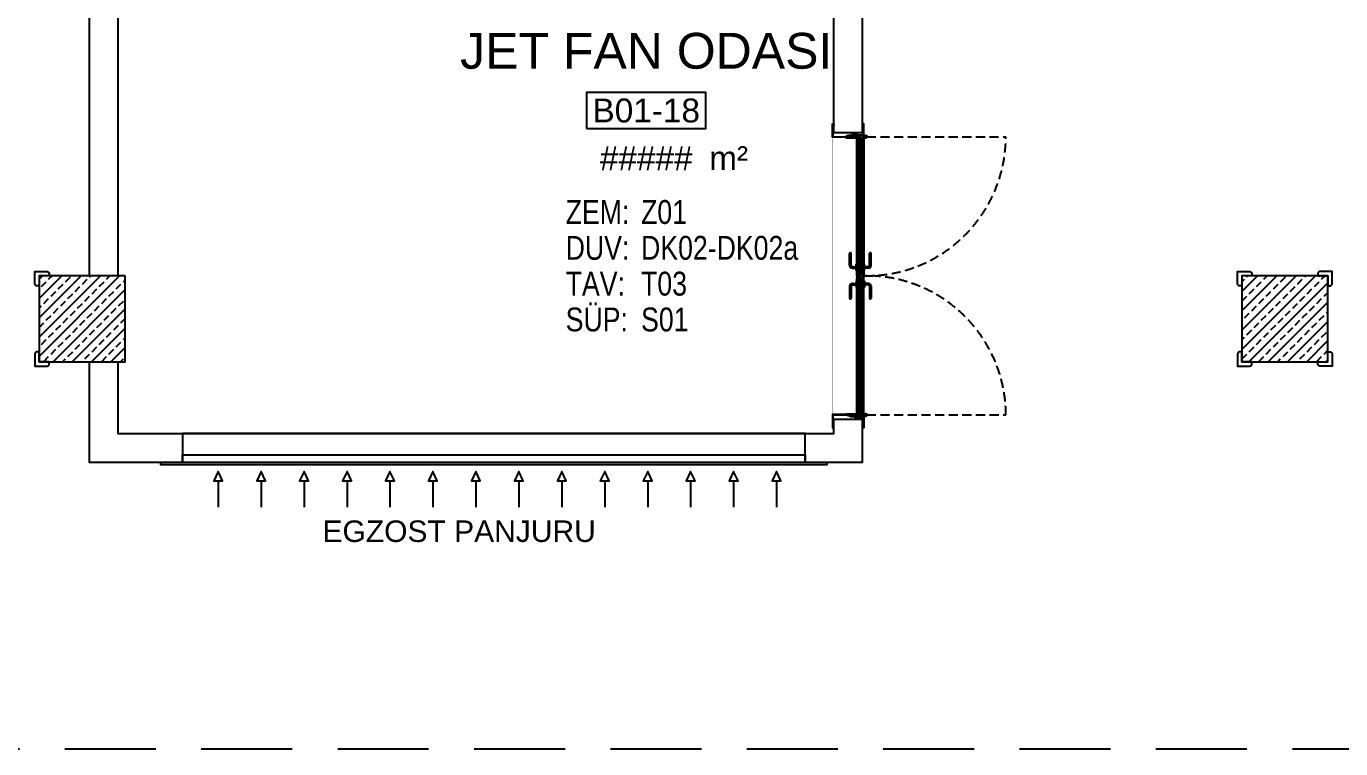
# Model space of a CAD drawing. Header units: millimetres. Extents: x -379292 to 1221486, y 92049 to 447512.
# Drawn here: x 139358 to 148538, y 205619 to 210660 of the extents above; entities that cross this region are included whole.
import ezdxf
from ezdxf.enums import TextEntityAlignment as Align

# ---------------------------------------------------------------- set-up
doc = ezdxf.new("R2010")
doc.units = ezdxf.units.MM
doc.linetypes.add('HIDDEN', pattern=[9.525, 6.35, -3.175])
for name, color, linetype in [('010-05', 1, 'Continuous'), ('05_DOOR', 2, 'Continuous'), ('05_EQUIPMENT', 1, 'Continuous'), ('05_HATCH 1', 101, 'Continuous'), ('05_HATCH CONCRETE', 141, 'Continuous'), ('05_HATCH SOLID-1', 252, 'Continuous'), ('05_LOUVER', 2, 'Continuous'), ('05_LOUVER TEXT', 2, 'Continuous'), ('05_MATERIAL TEXT', 112, 'Continuous'), ('05_PLASTER', 2, 'Continuous'), ('05_ROOM M2', 161, 'Continuous'), ('05_ROOM NAME', 153, 'Continuous'), ('05_ROOM NUMBER', 152, 'Continuous'), ('05_STEEL HIDDEN', 61, 'HIDDEN'), ('05_SYMBOL', 2, 'Continuous'), ('05_WALL', 3, 'Continuous')]:
    doc.layers.add(name, color=color, linetype=linetype)
doc.layers.add('A-MENF-POZ', color=137, linetype='Continuous', lineweight=0)
doc.styles.add('DIM', font='arial.ttf')
doc.styles.add('IKT-MD', font='romans.shx', dxfattribs={"width": 0.5, "height": 20})
doc.styles.add('YAZI-2', font='arial.ttf', dxfattribs={"height": 2})
doc.styles.add('YAZI-2.5', font='arial.ttf', dxfattribs={"height": 2.5})
doc.styles.add('YAZI-3', font='arial.ttf', dxfattribs={"height": 3})
pattern_1 = [(225, (905000, -3e-07), (67.351921, -67.351921), []), (225, (904932.65, -3e-07), (67.351921, -67.351921), [47.625, -23.8125])]

# ---------------------------------------------------------------- blocks, each defined once
blk = doc.blocks.new('başlık')
at = {"layer": '05_MATERIAL TEXT', "style": 'DIM', "width": 0.8}
for s, p in [('ZEM:', (0, 50)), ('DUV:', (0, -100)), ('TAV:', (0, -250)), ('SÜP:', (0, -400))]:
    blk.add_text(s, height=100, dxfattribs=at).set_placement(p, align=Align.MIDDLE_LEFT)
blk = doc.blocks.new('MAHAL')
at = {"layer": '05_ROOM NUMBER'}
blk.add_lwpolyline([(-5.46, -10.75), (4.54, -10.75), (4.54, -7.75), (-5.46, -7.75)], close=True, dxfattribs=at)
at = {"layer": '05_HATCH SOLID-1', "xscale": 0.02, "yscale": 0.02, "zscale": 0.02}
blk.add_blockref('başlık', (-7.21, -18.75), dxfattribs=at)
at = {"layer": '05_MATERIAL TEXT', "style": 'DIM', "width": 0.8}
for tag, p in [('ZEMİN', (-0.89, -17.75)), ('DUVAR', (-0.89, -20.75)), ('TAVAN', (-0.89, -23.75)), ('SÜPÜRGELİK', (-0.89, -26.75))]:
    blk.add_attdef(tag, text='', height=2, dxfattribs=at).set_placement(p, align=Align.MIDDLE_LEFT)
at = {"layer": '05_ROOM M2', "insert": (6.45, -13.24), "char_height": 2, "attachment_point": 5, "style": 'YAZI-2'}
blk.add_mtext_dynamic_manual_height_columns('m²', width=6.9387, gutter_width=625, heights=[0], dxfattribs=at)
at = {"layer": '05_ROOM M2', "style": 'YAZI-2'}
blk.add_attdef('MAHALM2', text='', height=2, dxfattribs=at).set_placement((-0.46, -13.25), align=Align.MIDDLE_CENTER)
at = {"layer": '05_ROOM NAME', "style": 'YAZI-3'}
for tag, p in [('INGMAHALADI', (-0.46, 0.75)), ('TURMAHALADI', (-0.46, -4.25))]:
    blk.add_attdef(tag, text='', height=3, dxfattribs=at).set_placement(p, align=Align.MIDDLE_CENTER)
at = {"layer": '05_ROOM NUMBER', "style": 'YAZI-2'}
blk.add_attdef('MAHALNO', text='', height=2, dxfattribs=at).set_placement((-0.46, -9.25), align=Align.MIDDLE_CENTER)
blk = doc.blocks.new('VIDA')
at = {"layer": '05_EQUIPMENT'}
h = blk.add_hatch(dxfattribs=at)
h.set_pattern_fill('LINE', color=256, scale=0.1, angle=150, style=0)
h.set_pattern_definition([(330, (-3585.31887, 6072.20274), (0.03125, 0.05412658774), [])])
h.paths.add_polyline_path([(-0.09, -0.26), (-0.09, -1.74), (0.09, -1.74), (0.09, -0.26)])
h.paths.add_polyline_path([(-0.09, -0.26), (0.09, -0.26), (0, 0)])
for p, q in [((-0.09, -0.26), (0, 0)), ((0.09, -0.26), (0, 0)), ((-0.01, -2.02), (-0.18, -2.02)), ((0.09, -1.74), (-0.09, -1.74)), ((0.09, -1.95), (-0.09, -1.95)), ((0.01, -1.98), (-0.01, -1.98)), ((-0.01, -2.02), (-0.01, -1.98)), ((0.01, -2.02), (0.01, -1.98)), ((0.18, -2.02), (0.01, -2.02))]:
    blk.add_line(p, q, dxfattribs=at)
for points in [[(-0.18, -2.02), (-0.09, -1.95), (-0.09, -0.26)], [(0.18, -2.02), (0.09, -1.95), (0.09, -0.26)]]:
    blk.add_lwpolyline(points, dxfattribs=at)
blk = doc.blocks.new('*U81')
at = {"color": 8, "ltscale": 7}
for p, q in [((927.1, 60), (843.8, 60)), ((927.1, 50), (843.8, 50)), ((1072.9, 60), (1156.2, 60)), ((1072.9, 50), (1156.2, 50))]:
    blk.add_line(p, q, dxfattribs=at)
for centre, start, end in [((843.8, 55), 90, 270), ((1156.2, 55), 270, 90)]:
    blk.add_arc(centre, 5, start, end, dxfattribs=at)
at = {"color": 8}
blk.add_wipeout([(0, 0), (0, -206), (2000, -206), (2000, 0), (10, 0)], dxfattribs=at)
at = {"layer": '010-05', "ltscale": 7}
h = blk.add_hatch(dxfattribs=at)
h.set_pattern_fill('ANSI37', color=8, scale=0.1, angle=360, style=0)
h.set_pattern_definition([(45, (-20246.60925, -14802.3896), (-0.224506403, 0.224506403), []), (135, (-20246.60925, -14802.3896), (-0.224506403, -0.224506403), [])])
edge = h.paths.add_edge_path(flags=16)
edge.add_line((28.5, -46.7), (28.5, -55.3))
edge.add_line((28.5, -55.3), (21.5, -55.3))
edge.add_line((21.5, -55.3), (21.5, -49))
edge.add_arc((25.9, -50.6), 4.69, 56.54278, 159.2569, ccw=False)
edge = h.paths.add_edge_path()
edge.add_line((29.5, -45.1), (29.5, -56.3))
edge.add_line((29.5, -56.3), (20.5, -56.3))
edge.add_line((20.5, -56.3), (20.5, -42.5))
edge.add_line((20.5, -42.5), (34.2, -42.5))
edge.add_line((34.2, -42.5), (32.2, -43))
edge.add_arc((32.2, -45.8), 2.82, 91.10929, 165.59862)
edge = h.paths.add_edge_path(flags=16)
edge.add_arc((32.2, -45.8), 3.82, 143.46678, 165.59862, ccw=False)
edge.add_line((29.1, -43.5), (21.5, -43.5))
edge.add_line((21.5, -43.5), (21.5, -46.1))
edge.add_arc((25.7, -53.3), 8.25, 70.11032, 120.2945, ccw=False)
edge.add_line((28.5, -45.5), (28.5, -45.1))
edge.add_line((28.5, -45.1), (28.5, -44.8))
h = blk.add_hatch(dxfattribs=at)
h.set_pattern_fill('ANSI37', color=8, scale=0.1, angle=360, style=0)
h.set_pattern_definition([(135, (22246.60925, -14802.3896), (0.224506403, 0.224506403), []), (45, (22246.60925, -14802.3896), (0.224506403, -0.224506403), [])])
edge = h.paths.add_edge_path(flags=16)
edge.add_line((1971.5, -46.7), (1971.5, -55.3))
edge.add_line((1971.5, -55.3), (1978.5, -55.3))
edge.add_line((1978.5, -55.3), (1978.5, -49))
edge.add_arc((1974.1, -50.6), 4.69, 20.7431, 123.45722)
edge = h.paths.add_edge_path()
edge.add_line((1970.5, -45.1), (1970.5, -56.3))
edge.add_line((1970.5, -56.3), (1979.5, -56.3))
edge.add_line((1979.5, -56.3), (1979.5, -42.5))
edge.add_line((1979.5, -42.5), (1965.8, -42.5))
edge.add_line((1965.8, -42.5), (1967.8, -43))
edge.add_arc((1967.8, -45.8), 2.82, 14.40138, 88.89071, ccw=False)
edge = h.paths.add_edge_path(flags=16)
edge.add_arc((1967.8, -45.8), 3.82, 14.40138, 36.53322)
edge.add_line((1970.9, -43.5), (1978.5, -43.5))
edge.add_line((1978.5, -43.5), (1978.5, -46.1))
edge.add_arc((1974.3, -53.3), 8.25, 59.7055, 109.88968)
edge.add_line((1971.5, -45.5), (1971.5, -45.1))
edge.add_line((1971.5, -45.1), (1971.5, -44.8))
at = {"layer": '05_HATCH 1', "ltscale": 7}
h = blk.add_hatch(dxfattribs=at)
h.set_pattern_fill('HONEY', color=8, scale=15, angle=90, style=0)
h.set_pattern_definition([(270, (24591.2114, 3174525.0591), (-1.623797625, -2.8125), [1.875, -3.75]), (150, (24591.2114, 3174525.0591), (-1.62379763564, 2.81249999385), [1.875, -3.75]), (210, (24591.2114, 3174525.0591), (-3.24759526064, -6.15e-09), [-3.75, 1.875])])
h.paths.add_polyline_path([(978.3, -14.5), (981.6, -8.9), (31.6, -8.9), (33.7, -14.5)])
h = blk.add_hatch(dxfattribs=at)
h.set_pattern_fill('HONEY', color=8, scale=15, angle=90, style=0)
h.set_pattern_definition([(90, (24591.2114, -3174555.0591), (-1.623797625, 2.8125), [1.875, -3.75]), (210, (24591.2114, -3174555.0591), (-1.62379763564, -2.81249999385), [1.875, -3.75]), (150, (24591.2114, -3174555.0591), (-3.24759526064, 6.15e-09), [-3.75, 1.875])])
h.paths.add_polyline_path([(981.6, -21.1), (978.3, -15.5), (33.7, -15.5), (31.6, -21.1)])
h = blk.add_hatch(dxfattribs=at)
h.set_pattern_fill('HONEY', color=8, scale=15, angle=90, style=0)
h.set_pattern_definition([(270, (24341.2114, 3174525.0591), (-1.623797625, -2.8125), [1.875, -3.75]), (150, (24341.2114, 3174525.0591), (-1.62379763564, 2.81249999385), [1.875, -3.75]), (210, (24341.2114, 3174525.0591), (-3.24759526064, -6.15e-09), [-3.75, 1.875])])
h.paths.add_polyline_path([(771.7, -14.5), (768.4, -8.9), (1969.5, -8.9), (1966.3, -14.5)])
h = blk.add_hatch(dxfattribs=at)
h.set_pattern_fill('HONEY', color=8, scale=15, angle=90, style=0)
h.set_pattern_definition([(90, (24341.2114, -3174555.0591), (-1.623797625, 2.8125), [1.875, -3.75]), (210, (24341.2114, -3174555.0591), (-1.62379763564, -2.81249999385), [1.875, -3.75]), (150, (24341.2114, -3174555.0591), (-3.24759526064, 6.15e-09), [-3.75, 1.875])])
h.paths.add_polyline_path([(768.4, -21.1), (771.7, -15.5), (1966.3, -15.5), (1969.5, -21.1)])
at = {"color": 8, "linetype": 'HIDDEN', "ltscale": 10}
for p, q in [((29.4, 30.3), (29.4, 1001.6)), ((1970.5, 30.5), (1971.1, 1001.6))]:
    blk.add_line(p, q, dxfattribs=at)
at = {"color": 8, "ltscale": 7}
for p, q in [((22, 10), (969.9, 10)), ((22, 10), (1000, 10)), ((22, 8.8), (22, 10)), ((22, 8.8), (22, 10)), ((27.3, 2.4), (27.3, 1.4)), ((27.3, 2.4), (37.2, 2.4)), ((27.3, 2.4), (27.3, 1.4)), ((27.3, 2.4), (37.2, 2.4)), ((27.3, 1.4), (36.7, 1.4)), ((27.3, 1.4), (36.7, 1.4)), ((37.5, 4.8), (36.3, 4.8)), ((37.5, 4.8), (36.3, 4.8)), ((36.7, 1.4), (42.8, -15)), ((36.7, 1.4), (42.8, -15)), ((984.8, 2.4), (37.2, 2.4)), ((37.2, 2.4), (43.7, -14.5)), ((37.2, 2.4), (43.7, -14.5)), ((37.5, 8.8), (984.6, 8.8)), ((963.8, 15), (918.8, 15)), ((918.8, 15), (918.8, 10)), ((937.1, 40), (937.1, 15)), ((947.1, 40), (947.1, 15)), ((963.8, 15), (963.8, 10)), ((984.8, 2.4), (978.3, -14.5)), ((985.4, 1.4), (979.2, -15)), ((984.6, 4.8), (985.8, 4.8)), ((994.7, 2.4), (984.8, 2.4)), ((994.7, 1.4), (985.4, 1.4)), ((994.7, 2.4), (994.7, 1.4)), ((1978, 10), (1000, 10)), ((1005.3, 2.4), (1005.3, 1.4)), ((1005.3, 2.4), (1015.3, 2.4)), ((1005.3, 1.4), (1014.7, 1.4)), ((1015.5, 4.8), (1014.3, 4.8)), ((1014.7, 1.4), (1020.9, -15)), ((1015.3, 2.4), (1962.8, 2.4)), ((1015.3, 2.4), (1021.7, -14.5)), ((1962.5, 8.8), (1015.5, 8.8)), ((1978, 10), (1030.1, 10)), ((1036.2, 15), (1081.2, 15)), ((1036.2, 15), (1036.2, 10)), ((1052.9, 40), (1052.9, 15)), ((1062.9, 40), (1062.9, 15)), ((1081.2, 15), (1081.2, 10)), ((1962.8, 2.4), (1956.3, -14.5)), ((1962.8, 2.4), (1956.3, -14.5)), ((1963.3, 1.4), (1957.2, -15)), ((1963.3, 1.4), (1957.2, -15)), ((1962.5, 4.8), (1963.7, 4.8)), ((1962.5, 4.8), (1963.7, 4.8)), ((1972.7, 2.4), (1962.8, 2.4)), ((1972.7, 2.4), (1962.8, 2.4)), ((1972.7, 1.4), (1963.3, 1.4)), ((1972.7, 1.4), (1963.3, 1.4)), ((1972.7, 2.4), (1972.7, 1.4)), ((1972.7, 2.4), (1972.7, 1.4)), ((1978, 8.8), (1978, 10)), ((1978, 8.8), (1978, 10)), ((1978, 8.8), (1978, 10)), ((984.6, -38.8), (22, -38.8)), ((22, -38.8), (984.6, -38.8)), ((22, -40), (22, -38.8)), ((22, -40), (22, -38.8)), ((984.6, -40), (22, -40)), ((1000, -40), (22, -40)), ((42.8, -15), (27.3, -15)), ((42.8, -15), (27.3, -15)), ((27.3, -31.5), (36.6, -31.5)), ((27.3, -31.5), (27.3, -32.5)), ((27.3, -31.5), (36.6, -31.5)), ((27.3, -31.5), (27.3, -32.5)), ((27.3, -32.5), (37.2, -32.5)), ((27.3, -32.5), (37.2, -32.5)), ((33.2, -40), (984.6, -40)), ((37.5, -34.8), (36.3, -34.8)), ((37.5, -34.8), (36.3, -34.8)), ((36.6, -31.5), (42.8, -15)), ((36.6, -31.5), (42.8, -15)), ((37.2, -32.5), (43.7, -15.5)), ((37.2, -32.5), (43.7, -15.5)), ((984.8, -32.5), (37.2, -32.5)), ((981.6, -8.9), (40.5, -8.9)), ((981.6, -21.1), (40.5, -21.1)), ((978.3, -14.5), (43.7, -14.5)), ((978.3, -15.5), (43.7, -15.5)), ((984.8, -32.5), (978.3, -15.5)), ((985.4, -31.5), (979.2, -15)), ((979.2, -15), (994.7, -15)), ((984.6, -34.8), (985.8, -34.8)), ((994.7, -32.5), (984.8, -32.5)), ((994.7, -31.5), (985.4, -31.5)), ((994.7, -31.5), (994.7, -32.5)), ((1000, -40), (1978, -40)), ((1020.9, -15), (1005.3, -15)), ((1005.3, -31.5), (1014.6, -31.5)), ((1005.3, -31.5), (1005.3, -32.5)), ((1005.3, -32.5), (1015.2, -32.5)), ((1015.5, -34.8), (1014.3, -34.8)), ((1014.6, -31.5), (1020.9, -15)), ((1015.2, -32.5), (1021.7, -15.5)), ((1015.2, -32.5), (1962.8, -32.5)), ((1015.5, -38.8), (1978, -38.8)), ((1978, -38.8), (1015.5, -38.8)), ((1966.8, -40), (1015.5, -40)), ((1015.5, -40), (1978, -40)), ((1018.5, -8.9), (1959.5, -8.9)), ((1018.5, -21.1), (1959.5, -21.1)), ((1021.7, -14.5), (1956.3, -14.5)), ((1021.7, -15.5), (1956.3, -15.5)), ((1962.8, -32.5), (1956.3, -15.5)), ((1962.8, -32.5), (1956.3, -15.5)), ((1963.4, -31.5), (1957.2, -15)), ((1957.2, -15), (1972.7, -15)), ((1963.4, -31.5), (1957.2, -15)), ((1957.2, -15), (1972.7, -15)), ((1962.5, -34.8), (1963.7, -34.8)), ((1972.7, -32.5), (1962.8, -32.5)), ((1972.7, -32.5), (1962.8, -32.5)), ((1972.7, -31.5), (1963.4, -31.5)), ((1972.7, -31.5), (1963.4, -31.5)), ((1972.7, -31.5), (1972.7, -32.5)), ((1972.7, -31.5), (1972.7, -32.5)), ((1978, -30), (1978, -28.8)), ((1978, -30), (1978, -28.8)), ((1978, -40), (1978, -38.8))]:
    blk.add_line(p, q, dxfattribs=at)
at = {"ltscale": 7}
for p, q in [((927.1, -80), (843.8, -80)), ((927.1, -90), (843.8, -90)), ((918.8, -45), (918.8, -40)), ((963.8, -45), (918.8, -45)), ((937.1, -70), (937.1, -45)), ((947.1, -70), (947.1, -45)), ((963.8, -45), (963.8, -40)), ((1036.2, -45), (1036.2, -40)), ((1036.2, -45), (1081.2, -45)), ((1052.9, -70), (1052.9, -45)), ((1062.9, -70), (1062.9, -45)), ((1072.9, -80), (1156.2, -80)), ((1072.9, -90), (1156.2, -90)), ((1081.2, -45), (1081.2, -40))]:
    blk.add_line(p, q, dxfattribs=at)
at = {"color": 8, "ltscale": 7, "flags": 128}
for points in [[(35.5, -113, -1), (34, -113), (34, -96.3), (32, -96.3), (32, -113, 1), (37.5, -113), (37.5, -46.5, 1), (30, -46.5), (30, -56.3), (20, -56.3), (20, 10), (-60, 10), (-60, 0), (-50, 0), (-50, 2), (-58, 2), (-58, 8), (18, 8), (18, -58.3), (32, -58.3), (32, -46.5, -1), (35.5, -46.5)], [(1964.5, -113, 1), (1966, -113), (1966, -96.3), (1968, -96.3), (1968, -113, -1), (1962.5, -113), (1962.5, -46.5, -1), (1970, -46.5), (1970, -56.3), (1980, -56.3), (1980, 10), (2060, 10), (2060, 0), (2050, 0), (2050, 2), (2058, 2), (2058, 8), (1982, 8), (1982, -58.3), (1968, -58.3), (1968, -46.5, 1), (1964.5, -46.5)]]:
    blk.add_lwpolyline(points, format="xyb", close=True, dxfattribs=at)
at = {"color": 8, "ltscale": 7}
for points in [[(37.5, 4.8), (37.5, 8.8), (22, 8.8), (22, -38.8), (37.5, -38.8), (37.5, -34.8)], [(37.5, 4.8), (37.5, 8.8), (22, 8.8), (22, -38.8), (37.5, -38.8), (37.5, -34.8)], [(36.3, 4.8), (36.3, 7.6), (23.2, 7.6), (23.2, -37.6), (36.3, -37.6), (36.3, -34.8)], [(36.3, 4.8), (36.3, 7.6), (23.2, 7.6), (23.2, -37.6), (36.3, -37.6), (36.3, -34.8)], [(984.6, 4.8), (984.6, 8.8), (1000, 8.8), (1000, -38.8), (984.6, -38.8), (984.6, -34.8)], [(985.8, 4.8), (985.8, 7.6), (998.8, 7.6), (998.8, -37.6), (985.8, -37.6), (985.8, -34.8)], [(1015.5, 4.8), (1015.5, 8.8), (1000, 8.8), (1000, -38.8), (1015.5, -38.8), (1015.5, -34.8)], [(1014.3, 4.8), (1014.3, 7.6), (1001.2, 7.6), (1001.2, -37.6), (1014.3, -37.6), (1014.3, -34.8)], [(1962.5, 4.8), (1962.5, 8.8), (1978, 8.8), (1978, -38.8), (1962.5, -38.8), (1962.5, -34.8)], [(1962.5, 4.8), (1962.5, 8.8), (1978, 8.8), (1978, -38.8), (1962.5, -38.8), (1962.5, -34.8)], [(1963.7, 4.8), (1963.7, 7.6), (1976.8, 7.6), (1976.8, -37.6), (1963.7, -37.6), (1963.7, -34.8)], [(1963.7, 4.8), (1963.7, 7.6), (1976.8, 7.6), (1976.8, -37.6), (1963.7, -37.6), (1963.7, -34.8)]]:
    blk.add_lwpolyline(points, dxfattribs=at)
for points in [[(32, -66.3), (32, -210), (-60, -210), (-60, -200), (-50, -200), (-50, -202), (-58, -202), (-58, -208), (30, -208), (30, -66.3)], [(29, -68.3), (20, -68.3), (20, -94.5), (30, -104.5), (30, -117.8), (28, -117.8), (28, -105.3), (18, -95.3), (18, -66.3), (29, -66.3)], [(1968, -66.3), (1968, -210), (2060, -210), (2060, -200), (2050, -200), (2050, -202), (2058, -202), (2058, -208), (1970, -208), (1970, -66.3)], [(1971, -58.3), (1980, -58.3), (1980, -84.5), (1970, -94.5), (1970, -107.8), (1972, -107.8), (1972, -95.3), (1982, -85.3), (1982, -56.3), (1971, -56.3)]]:
    blk.add_lwpolyline(points, close=True, dxfattribs=at)
for centre, radius in [((29, 20.6), 10.1), ((29, 20.6), 6.72), ((1971, 20.6), 10.1), ((1971, 20.6), 6.72)]:
    blk.add_circle(centre, radius, dxfattribs=at)
at = {"color": 8, "linetype": 'HIDDEN', "ltscale": 10}
for centre, radius, start, end in [((27.6, 29.1), 972.5, 359.17896, 89.89131), ((1972.5, 29.1), 972.6, 90.08024, 180.82588)]:
    blk.add_arc(centre, radius, start, end, dxfattribs=at)
at = {"color": 8, "ltscale": 7}
for centre, radius, start, end in [((927.1, 40), 20, 0, 90), ((927.1, 40), 10, 0, 90), ((1072.9, 40), 20, 90, 180), ((1072.9, 40), 10, 90, 180)]:
    blk.add_arc(centre, radius, start, end, dxfattribs=at)
at = {"ltscale": 7}
for centre, radius, start, end in [((843.8, -85), 5, 90, 270), ((927.1, -70), 10, 270, 0), ((927.1, -70), 20, 270, 0), ((1072.9, -70), 20, 180, 270), ((1072.9, -70), 10, 180, 270), ((1156.2, -85), 5, 270, 90)]:
    blk.add_arc(centre, radius, start, end, dxfattribs=at)
at = {"layer": '010-05', "color": 8, "ltscale": 7}
for points in [[(29.5, -45.1, -0.336971), (32.2, -43), (34.2, -42.5), (29.5, -42.5), (20.5, -42.5), (20.5, -56.3), (29.5, -56.3)], [(28.5, -45.5, 0.222538), (21.5, -46.1), (21.5, -43.5), (29.1, -43.5, 0.09687), (28.5, -44.8), (28.5, -45.1)], [(28.5, -55.3), (21.5, -55.3), (21.5, -48.9, -0.473637), (28.5, -46.7)], [(1970.5, -45.1, 0.336971), (1967.8, -43), (1965.8, -42.5), (1970.5, -42.5), (1979.5, -42.5), (1979.5, -56.3), (1970.5, -56.3)], [(1971.5, -45.5, -0.222538), (1978.5, -46.1), (1978.5, -43.5), (1970.9, -43.5, -0.09687), (1971.5, -44.8), (1971.5, -45.1)], [(1971.5, -55.3), (1978.5, -55.3), (1978.5, -48.9, 0.473637), (1971.5, -46.7)]]:
    blk.add_lwpolyline(points, format="xyb", close=True, dxfattribs=at)
at = {"layer": '05_PLASTER', "color": 8, "ltscale": 7}
blk.add_line((1990, -41.6), (1990, 0), dxfattribs=at)
at = {"layer": '05_STEEL HIDDEN', "color": 8, "ltscale": 7}
for points in [[(17, -59.4), (17, -34.2), (11, -34.2), (11, -60.5), (23, -88.8), (23, -111.1), (29, -111.1), (29, -87.6)], [(1983, -49.4), (1983, -12.6), (1989, -12.6), (1989, -50.5), (1977, -78.8), (1977, -101.1), (1971, -101.1), (1971, -77.6)]]:
    blk.add_lwpolyline(points, close=True, dxfattribs=at)
at = {"layer": '05_STEEL HIDDEN', "color": 8, "ltscale": 7, "flags": 128}
for points in [[(17, -34.2), (18, -34.2), (18, -59.4), (30, -87.6), (30, -111.1), (29, -111.1)], [(1983, -12.6), (1982, -12.6), (1982, -49.4), (1970, -77.6), (1970, -101.1), (1971, -101.1)]]:
    blk.add_lwpolyline(points, dxfattribs=at)
at = {"layer": '05_WALL', "color": 8, "ltscale": 7}
for p, q in [((0, -200), (0, 0)), ((2000, -200), (2000, 0))]:
    blk.add_line(p, q, dxfattribs=at)
at = {"color": 8, "ltscale": 7, "yscale": 10, "zscale": 10, "rotation": 180}
for p, xscale in [((25, -76.5), -10), ((1975, -76.5), 10)]:
    blk.add_blockref('VIDA', p, dxfattribs=dict(at, xscale=xscale))
blk = doc.blocks.new('*U65')
at = {"color": 0}
for p, q in [((450, 5), (15, 5)), ((15, 5), (15, 0)), ((450, 0), (450, 5))]:
    blk.add_line(p, q, dxfattribs=at)
for points in [[(450, 20), (450, 0), (15, 0), (15, 20)], [(465, 0), (0, 0), (0, -2), (465, -2)]]:
    blk.add_lwpolyline(points, close=True, dxfattribs=at)
for points in [[(34.99, -13), (31.92, -13), (35, -6.54), (38.08, -13), (35, -13), (35, -31.54)], [(64.99, -13), (61.92, -13), (65, -6.54), (68.08, -13), (65, -13), (65, -31.54)], [(94.99, -13), (91.92, -13), (95, -6.54), (98.08, -13), (95, -13), (95, -31.54)], [(124.99, -13), (121.92, -13), (125, -6.54), (128.08, -13), (125, -13), (125, -31.54)], [(154.99, -13), (151.92, -13), (155, -6.54), (158.08, -13), (155, -13), (155, -31.54)], [(184.99, -13), (181.92, -13), (185, -6.54), (188.08, -13), (185, -13), (185, -31.54)], [(214.99, -13), (211.92, -13), (215, -6.54), (218.08, -13), (215, -13), (215, -31.54)], [(244.99, -13), (241.92, -13), (245, -6.54), (248.08, -13), (245, -13), (245, -31.54)], [(274.99, -13), (271.92, -13), (275, -6.54), (278.08, -13), (275, -13), (275, -31.54)], [(304.99, -13), (301.92, -13), (305, -6.54), (308.08, -13), (305, -13), (305, -31.54)], [(334.99, -13), (331.92, -13), (335, -6.54), (338.08, -13), (335, -13), (335, -31.54)], [(364.99, -13), (361.92, -13), (365, -6.54), (368.08, -13), (365, -13), (365, -31.54)], [(394.99, -13), (391.92, -13), (395, -6.54), (398.08, -13), (395, -13), (395, -31.54)], [(424.99, -13), (421.92, -13), (425, -6.54), (428.08, -13), (425, -13), (425, -31.54)]]:
    blk.add_lwpolyline(points, dxfattribs=at)
at = {"layer": 'A-MENF-POZ', "style": 'IKT-MD', "width": 0.5}
blk.add_attdef('MDamper:GEN+YUK', text='', height=10, dxfattribs=at).set_placement((232.5, -55), align=Align.MIDDLE_CENTER)
blk = doc.blocks.new('bariyer')
at = {"color": 8, "ltscale": 25}
blk.add_lwpolyline([(0, -70), (15, -70, 0.414214), (30, -55), (30, 30), (-55, 30, 0.414214), (-70, 15), (-70, 0), (0, 0)], format="xyb", close=True, dxfattribs=at)
blk = doc.blocks.new('OtoParkBodrumKatMimari')
at = {"layer": '05_HATCH CONCRETE'}
h = blk.add_hatch(dxfattribs=at)
h.set_pattern_fill('ANSI33', color=8, scale=15, angle=180, style=0)
h.set_pattern_definition(pattern_1)
h.paths.add_polyline_path([(88400, 108100), (87800, 108100), (87800, 107500), (88400, 107500)])
h = blk.add_hatch(dxfattribs=at)
h.set_pattern_fill('ANSI33', color=8, scale=15, angle=180, style=0)
h.set_pattern_definition(pattern_1)
h.paths.add_polyline_path([(96800, 108100), (96200, 108100), (96200, 107500), (96800, 107500)])
at = {"color": 5}
for points in [[(88400, 108100), (87800, 108100), (87800, 107500), (88400, 107500)], [(96800, 108100), (96200, 108100), (96200, 107500), (96800, 107500)]]:
    blk.add_lwpolyline(points, close=True, dxfattribs=at)
at = {"layer": '05_SYMBOL', "color": 252, "linetype": 'HIDDEN', "ltscale": 100}
blk.add_lwpolyline([(19400, 104800), (128500, 104800)], dxfattribs=at)
at = {"layer": '05_WALL', "color": 8, "flags": 128}
for points in [[(88150, 107500), (88150, 106800), (93550, 106800), (93550, 116800), (88150, 116800), (88150, 116100)], [(88150, 115500), (88150, 108100)], [(93350, 113100), (88350, 113100), (88350, 108100)], [(88350, 107500), (88350, 107000), (93350, 107000), (93350, 113100)]]:
    blk.add_lwpolyline(points, dxfattribs=at)
at = {"layer": '05_ROOM NUMBER'}
ref = blk.add_blockref('MAHAL', (92078, 110024.4), dxfattribs=dict(at, xscale=83.33333333333333, yscale=83.33333333333333, zscale=83.33333333333333))
ref.add_attrib('TURMAHALADI', 'JET FAN ODASI', dxfattribs={"layer": '05_ROOM NAME', "height": 250, "style": 'YAZI-3'}).set_placement((92039.8, 109670.3), align=Align.MIDDLE_CENTER)
ref.add_attrib('MAHALNO', 'B01-18', dxfattribs={"height": 166.67, "style": 'YAZI-2'}).set_placement((92039.8, 109253.7), align=Align.MIDDLE_CENTER)
ref.add_attrib('MAHALM2', '#####', dxfattribs={"layer": '05_ROOM M2', "height": 166.67, "style": 'YAZI-2'}).set_placement((92039.8, 108920.3), align=Align.MIDDLE_CENTER)
ref.add_attrib('ZEMİN', 'Z01', dxfattribs={"layer": '05_MATERIAL TEXT', "height": 166.67, "style": 'DIM', "width": 0.8}).set_placement((92003.7, 108545.3), align=Align.MIDDLE_LEFT)
ref.add_attrib('DUVAR', 'DK02-DK02a', dxfattribs={"layer": '05_MATERIAL TEXT', "height": 166.67, "style": 'DIM', "width": 0.8}).set_placement((92003.7, 108295.3), align=Align.MIDDLE_LEFT)
ref.add_attrib('TAVAN', 'T03', dxfattribs={"layer": '05_MATERIAL TEXT', "height": 166.67, "style": 'DIM', "width": 0.8}).set_placement((92003.7, 108045.3), align=Align.MIDDLE_LEFT)
ref.add_attrib('SÜPÜRGELİK', 'S01', dxfattribs={"layer": '05_MATERIAL TEXT', "height": 166.67, "style": 'DIM', "width": 0.8}).set_placement((92003.7, 107795.3), align=Align.MIDDLE_LEFT)
at = {"layer": '05_SYMBOL', "color": 8, "xscale": -1}
for p in [(87800, 108100), (96200, 108100)]:
    blk.add_blockref('bariyer', p, dxfattribs=at)
at = {"layer": '05_SYMBOL', "color": 8}
blk.add_blockref('bariyer', (96800, 108100), dxfattribs=at)
at = {"layer": '05_SYMBOL', "color": 8, "rotation": 180}
for p in [(87800, 107500), (96200, 107500)]:
    blk.add_blockref('bariyer', p, dxfattribs=at)
at = {"layer": '05_SYMBOL', "color": 8, "xscale": -1, "rotation": 180}
blk.add_blockref('bariyer', (96800, 107500), dxfattribs=at)
at = {"layer": '05_LOUVER TEXT', "insert": (89778.6, 106392.7), "char_height": 150, "attachment_point": 1, "style": 'YAZI-2.5'}
blk.add_mtext_dynamic_manual_height_columns('EGZOST PANJURU', width=2269.714, gutter_width=12.5, heights=[0], dxfattribs=at)
at = {"layer": '05_DOOR', "color": 8, "rotation": 270}
blk.add_blockref('*U81', (93550, 109100), dxfattribs=at)
at = {"layer": '05_LOUVER', "color": 8, "xscale": -10, "yscale": 10, "zscale": 10}
blk.add_blockref('*U65', (93300, 106800), dxfattribs=at)

msp = doc.modelspace()

# ---------------------------------------------------------------- block references
at = {"color": 8}
msp.add_blockref('OtoParkBodrumKatMimari', (51648, 100818.8), dxfattribs=at)

doc.saveas('drawing.dxf')
